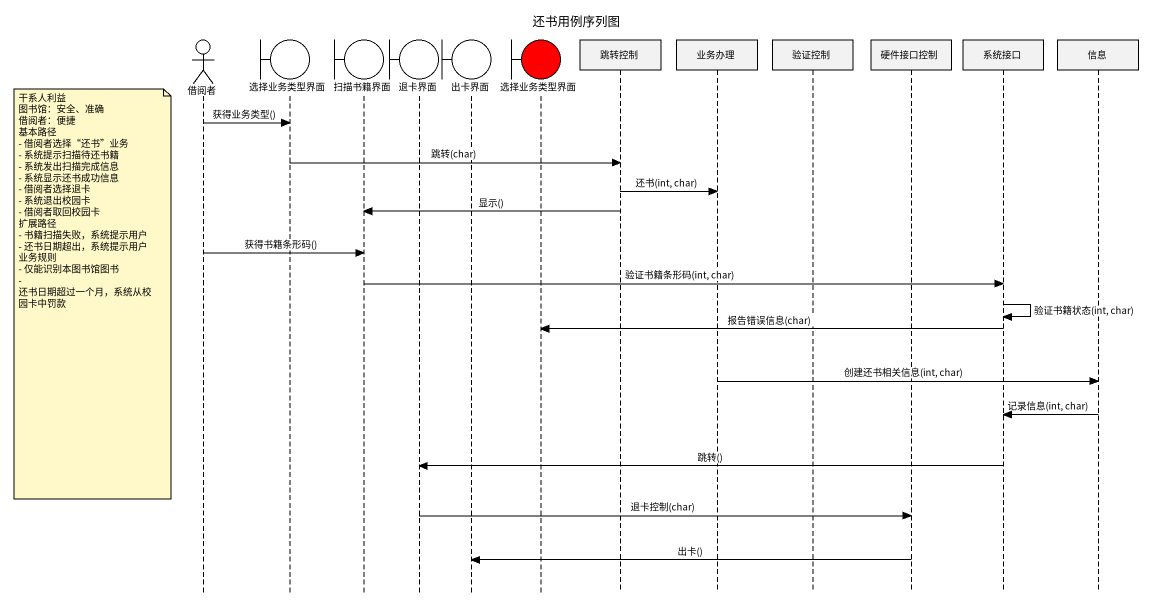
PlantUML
@startuml
title 还书用例序列图
hide footbox
actor 借阅者
boundary 选择业务类型界面
boundary 扫描书籍界面
boundary 退卡界面
boundary 出卡界面
boundary "选择业务类型界面" as 选择业务类型界面_2 #FF0000
participant 跳转控制
participant 业务办理
participant 验证控制
participant 硬件接口控制
participant 系统接口
participant 信息

借阅者 -> 选择业务类型界面 : 获得业务类型()
选择业务类型界面 -> 跳转控制 : 跳转(char)
跳转控制 -> 业务办理 : 还书(int, char)
跳转控制 -> 扫描书籍界面 : 显示()
借阅者 -> 扫描书籍界面 : 获得书籍条形码()
扫描书籍界面 -> 系统接口 : 验证书籍条形码(int, char)
note left of 借阅者
  干系人利益
  图书馆：安全、准确
  借阅者：便捷
  基本路径
  - 借阅者选择“还书”业务
  - 系统提示扫描待还书籍
  - 系统发出扫描完成信息
  - 系统显示还书成功信息
  - 借阅者选择退卡
  - 系统退出校园卡
  - 借阅者取回校园卡
  扩展路径
  - 书籍扫描失败，系统提示用户
  - 还书日期超出，系统提示用户
  业务规则
  - 仅能识别本图书馆图书
  - 还书日期超过一个月，系统从校园卡中罚款
end note
系统接口 -> 系统接口 : 验证书籍状态(int, char)
系统接口 -> 选择业务类型界面_2 : 报告错误信息(char)
业务办理 -> 信息 : 创建还书相关信息(int, char)
信息 -> 系统接口 : 记录信息(int, char)
系统接口 -> 退卡界面 : 跳转()
退卡界面 -> 硬件接口控制 : 退卡控制(char)
硬件接口控制 -> 出卡界面 : 出卡()
@enduml
